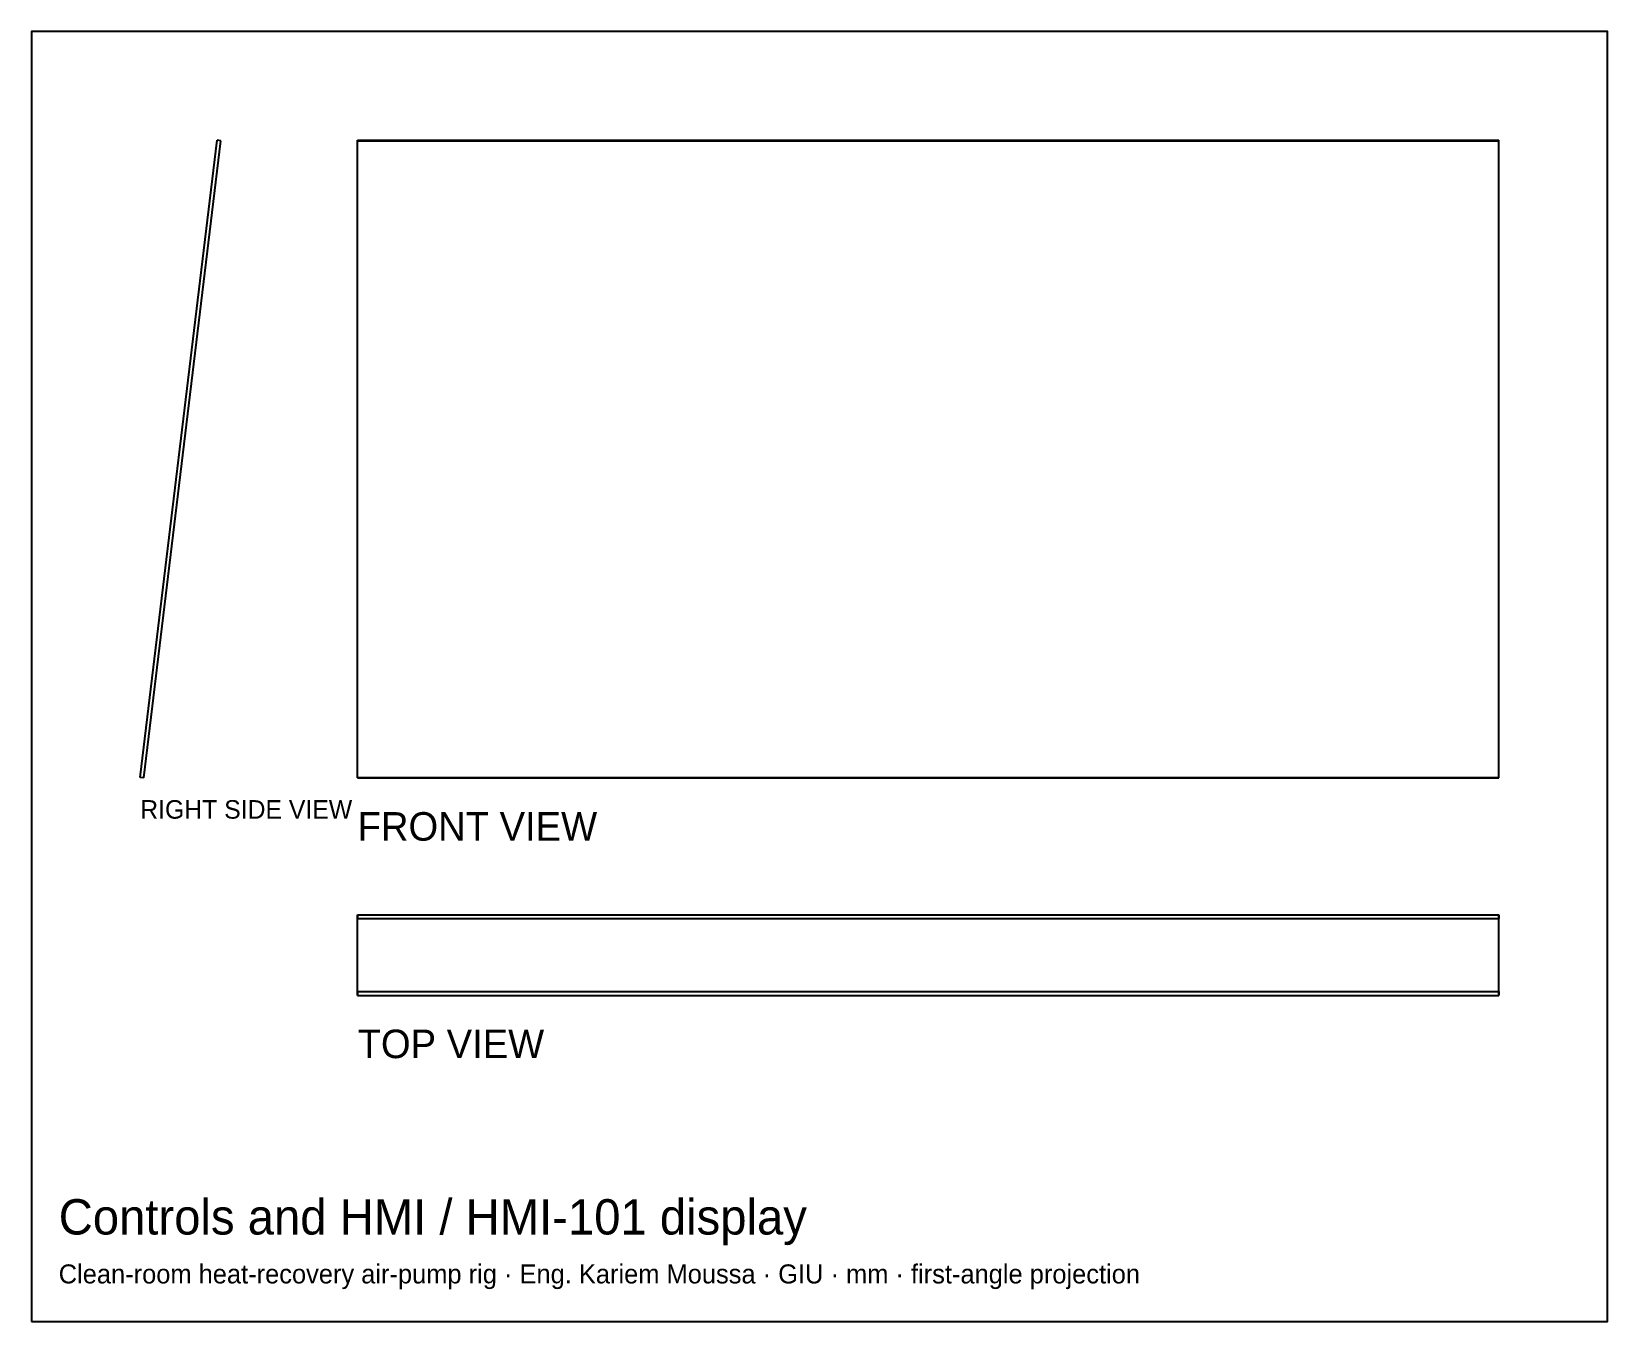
# Model space of a CAD drawing. Header units: millimetres. Extents: x -501 to -288, y 299 to 473.
import ezdxf

# ---------------------------------------------------------------- set-up
doc = ezdxf.new("R2010")
doc.units = ezdxf.units.MM
for name, color, linetype in [('BORDER', 7, 'Continuous'), ('HIDDEN', 8, 'Continuous'), ('TEXT', 5, 'Continuous'), ('VISIBLE', 7, 'Continuous')]:
    doc.layers.add(name, color=color, linetype=linetype)

msp = doc.modelspace()

# ---------------------------------------------------------------- linework, layer by layer
at = {"layer": 'BORDER'}
msp.add_lwpolyline([(-501.01, 299.26), (-288.33, 299.26), (-288.33, 473.31), (-501.01, 473.31)], close=True, dxfattribs=at)
at = {"layer": 'HIDDEN'}
for points in [[(-486.34, 372.66), (-475.98, 458.64)], [(-485.85, 372.6), (-475.48, 458.58)], [(-475.48, 458.58), (-475.98, 458.64)], [(-457, 458.58), (-457, 458.64)], [(-457, 458.58), (-303, 458.58)], [(-457, 372.6), (-457, 458.58)], [(-303, 458.58), (-303, 458.64)], [(-303, 372.6), (-303, 458.58)], [(-485.85, 372.6), (-486.34, 372.66)], [(-457, 343.76), (-457, 354.12)], [(-303, 343.76), (-303, 354.12)], [(-457, 343.76), (-303, 343.76)], [(-457, 343.76), (-457, 343.26)], [(-303, 343.76), (-303, 343.26)]]:
    msp.add_lwpolyline(points, dxfattribs=at)
at = {"layer": 'VISIBLE'}
for points in [[(-486.34, 372.66), (-475.98, 458.64)], [(-485.85, 372.6), (-475.48, 458.58)], [(-475.48, 458.58), (-475.98, 458.64)], [(-457, 458.64), (-303, 458.64)], [(-457, 372.66), (-457, 458.64)], [(-303, 372.66), (-303, 458.64)], [(-485.85, 372.6), (-486.34, 372.66)], [(-457, 372.66), (-303, 372.66)], [(-457, 372.6), (-457, 372.66)], [(-457, 372.6), (-303, 372.6)], [(-303, 372.6), (-303, 372.66)], [(-457, 354.12), (-303, 354.12)], [(-457, 354.12), (-457, 353.63)], [(-457, 353.63), (-303, 353.63)], [(-457, 343.26), (-457, 353.63)], [(-303, 354.12), (-303, 353.63)], [(-303, 343.26), (-303, 353.63)], [(-457, 343.26), (-303, 343.26)]]:
    msp.add_lwpolyline(points, dxfattribs=at)

# ---------------------------------------------------------------- texts
at = {"layer": 'TEXT'}
for s, height, p in [('RIGHT SIDE VIEW', 2.5, (-486.34, 367.1)), ('FRONT VIEW', 3.85, (-457, 364.13)), ('TOP VIEW', 3.85, (-457, 334.79)), ('Controls and HMI / HMI-101 display', 4.7669, (-497.34, 310.99)), ('Clean-room heat-recovery air-pump rig · Eng. Kariem Moussa · GIU · mm · first-angle projection', 2.5668, (-497.34, 304.39))]:
    msp.add_text(s, height=height, dxfattribs=at).set_placement(p)

doc.saveas('drawing.dxf')
